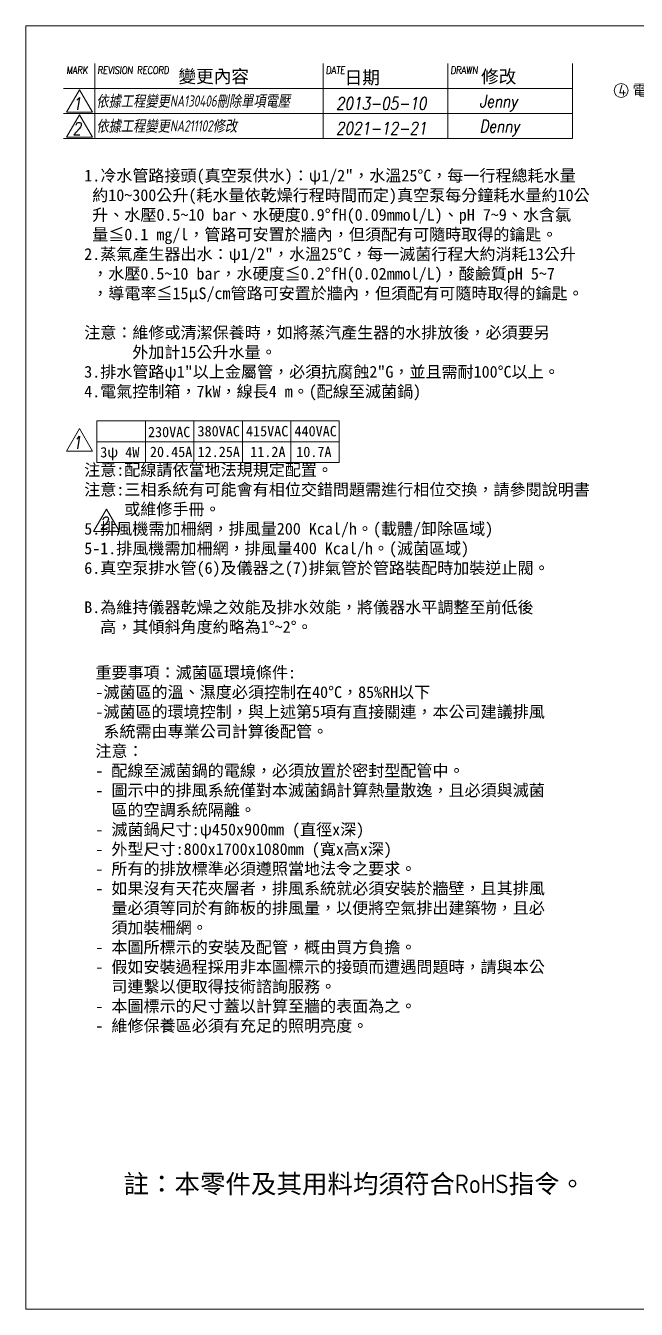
# Model space of a CAD drawing. Header units: millimetres. Extents: x -406921 to 27632, y -22195 to 9278.
# Drawn here: x 14447 to 18858, y 8 to 9278 of the extents above; entities that cross this region are included whole.
import ezdxf

# ---------------------------------------------------------------- set-up
doc = ezdxf.new("R2010")
doc.units = ezdxf.units.MM
doc.header["$MEASUREMENT"] = 0
doc.layers.get('0').update_dxf_attribs({"lineweight": 25})
for name, color, linetype, lineweight in [('D', 3, 'Continuous', 13), ('F', 7, 'Continuous', 15), ('T', 4, 'Continuous', 15)]:
    doc.layers.add(name, color=color, linetype=linetype, lineweight=lineweight)
doc.styles.get("Standard").update_dxf_attribs({"font": 'KAIU.TTF'})
doc.styles.add('STU25', font='isocp2.shx')
doc.styles.add('Text', font='romans.shx', dxfattribs={"width": 0.8, "oblique": 10})

msp = doc.modelspace()

# ---------------------------------------------------------------- linework, layer by layer
at = {"layer": 'D'}
for p, q in [((14962.415, 6423.64), (16712.415, 6423.64)), ((14962.415, 6423.64), (14962.415, 6123.64)), ((15312.415, 6423.64), (15312.415, 6123.64)), ((15662.415, 6423.64), (15662.415, 6123.64)), ((16012.415, 6423.64), (16012.415, 6123.64)), ((16362.415, 6423.64), (16362.415, 6123.64)), ((16712.415, 6423.64), (16712.415, 6123.64)), ((14962.415, 6273.64), (16712.415, 6273.64)), ((14962.415, 6123.64), (16712.415, 6123.64))]:
    msp.add_line(p, q, dxfattribs=at)
msp.add_circle((18748.499, 8810.692), 50, dxfattribs=at)
at = {"layer": 'F', "color": 7}
for p, q in [((14946.339, 9004.404), (14946.339, 8464.404)), ((16596.488, 8464.404), (16596.488, 9004.404)), ((17496.488, 8464.404), (17496.488, 9004.404)), ((18396.488, 8464.404), (18396.488, 9004.404)), ((18396.488, 8824.404), (14721.339, 8824.404)), ((14721.339, 8644.404), (18396.488, 8644.404)), ((14721.339, 8464.404), (18396.488, 8464.404))]:
    msp.add_line(p, q, dxfattribs=at)
at = {"layer": 'F'}
msp.add_line((18396.488, 9004.404), (18396.488, 8644.404), dxfattribs=at)
at = {"layer": 'F', "color": 6}
msp.add_lwpolyline([(14447.317, 9278.425), (14447.317, 8.425), (27632.317, 8.425), (27632.317, 9278.425)], close=True, dxfattribs=at)
msp.add_lwpolyline([(14447.317, 9278.425), (14447.317, 8.425), (27632.317, 8.425), (27632.317, 9278.425)], close=True, dxfattribs=at)
at = {"layer": 'F', "color": 7}
for points in [[(14835.554, 8815.669), (14742.064, 8653.738), (14929.045, 8653.738)], [(14835.554, 8635.669), (14742.064, 8473.738), (14929.045, 8473.738)], [(14835.554, 6368.511), (14742.064, 6206.581), (14929.045, 6206.581)], [(15031.586, 5787.432), (14938.096, 5625.501), (15125.077, 5625.501)]]:
    msp.add_lwpolyline(points, close=True, dxfattribs=at)

# ---------------------------------------------------------------- texts
at = {"lineweight": -3}
for s, p in [('變更內容', (15550.673, 8865.62)), ('日期', (16750.834, 8856.72)), ('修改', (17736.312, 8863.84))]:
    msp.add_text(s, height=93.4085, dxfattribs=at).set_placement(p)
at = {"insert": (15153.631, 981.853), "char_height": 135.00867, "attachment_point": 1, "style": 'STU25'}
msp.add_mtext('{\\f標楷體|b0|i0|c136|p65;註：本零件及其用料均須符合}RoHS{\\f標楷體|b0|i0|c136|p65;指令。}', dxfattribs=at)
at = {"layer": 'D', "color": 11, "attachment_point": 1}
for s, insert, char_height in [('{\\Fisocp2.shx;\\C3;4 \\f標楷體|b0|i0|c136|p65;電氣控制箱}', (18729.851, 8853.179), 80), ('1.冷水管路接頭(真空泵供水)：{\\f細明體|b0|i0|c136|p48;ψ}1/2"，水溫25%%DC，每一行程總耗水量\\P 約10~300公升(耗水量依乾燥行程時間而定)真空泵每分鐘耗水量約10公\\P 升、水壓0.5~10 bar、水硬度0.9%%DfH(0.09mmol/L)、pH 7~9、水含氯\\P 量≦0.1 mg/l，管路可安置於牆內，但須配有可隨時取得的鑰匙。\\P2.蒸氣產生器出水：{\\f細明體|b0|i0|c136|p48;ψ}1/2"，水溫25%%DC，每一滅菌行程大約消耗13公升\\P ，水壓0.5~10 bar，水硬度≦0.2%%DfH(0.02mmol/L)，酸鹼質pH 5~7\\P ，導電率≦15μS/cm管路可安置於牆內，但須配有可隨時取得的鑰匙。\\P\\P注意：維修或清潔保養時，如將蒸汽產生器的水排放後，必須要另\\P      外加計15公升水量。\\P3.排水管路{\\f細明體|b0|i0|c136|p48;ψ}1"以上金屬管，必須抗腐蝕2"G，並且需耐100%%DC以上。 \\P4.電氣控制箱，7kW，線長4 m。(配線至滅菌鍋) \\P\\P\\P\\P注意:配線請依當地法規規定配置。\\P{\\fDFKai-SB|b0|i0|c136|p65;注意:三相系統有可能會有相位交錯問題需進行相位交換，請參閱說明書\\P     或維修手冊。}\\P5.排風機需加柵網，排風量200 Kcal/h。(載體/卸除區域)\\P5-1.排風機需加柵網，排風量400 Kcal/h。(滅菌區域)\\P6.真空泵排水管(6)及儀器之(7)排氣管於管路裝配時加裝逆止閥。\\P\\PB.為維持儀器乾燥之效能及排水效能，將儀器水平調整至前低後\\P  高，其傾斜角度約略為1%%D~2%%D。', (14870.248, 8238.442), 85), ('重要事項：滅菌區環境條件:\\P-滅菌區的溫、濕度必須控制在40%%DC，85%RH以下\\P-滅菌區的環境控制，與上述第5項有直接關連，本公司建議排風\\P 系統需由專業公司計算後配管。\\P注意：\\P- 配線至滅菌鍋的電線，必須放置於密封型配管中。\\P- 圖示中的排風系統僅對本滅菌鍋計算熱量散逸，且必須與滅菌\\P  區的空調系統隔離。\\P- 滅菌鍋尺寸:{\\f細明體|b0|i0|c136|p48;ψ}450x900mm (直徑x深)\\P- 外型尺寸:800x1700x1080mm (寬x高x深)\\P- 所有的排放標準必須遵照當地法令之要求。\\P- 如果沒有天花夾層者，排風系統就必須安裝於牆壁，且其排風\\P  量必須等同於有飾板的排風量，以便將空氣排出建築物，且必\\P  須加裝柵網。\\P- 本圖所標示的安裝及配管，概由買方負擔。\\P- 假如安裝過程採用非本圖標示的接頭而遭遇問題時，請與本公\\P  司連繫以便取得技術諮詢服務。\\P- 本圖標示的尺寸蓋以計算至牆的表面為之。\\P- 維修保養區必須有充足的照明亮度。', (14951.095, 4649.694), 85)]:
    msp.add_mtext(s, dxfattribs=dict(at, insert=insert, char_height=char_height))
at = {"layer": 'D', "color": 11, "char_height": 75, "attachment_point": 1, "style": 'STU25'}
for s, insert in [('{\\f標楷體|b0|i0|c136|p65;230VAC}', (15330.658, 6381.69)), ('{\\f標楷體|b0|i0|c136|p65;380VAC}', (15688.542, 6387.875)), ('{\\f標楷體|b0|i0|c136|p65;415VAC}', (16038.542, 6387.875)), ('{\\f標楷體|b0|i0|c136|p65;440VAC}', (16388.542, 6387.875)), ('{\\f標楷體|b0|i0|c136|p65;3ψ 4W}', (14986.223, 6235.651)), ('{\\f標楷體|b0|i0|c136|p65;20.45A}', (15344.89, 6238.321)), ('{\\f標楷體|b0|i0|c136|p65;12.25A}', (15688.818, 6238.321)), ('{\\f標楷體|b0|i0|c136|p65;11.2A}', (16069.065, 6238.321)), ('{\\f標楷體|b0|i0|c136|p65;10.7A}', (16401.445, 6238.321))]:
    msp.add_mtext(s, dxfattribs=dict(at, insert=insert))
at = {"layer": 'F', "color": 1, "lineweight": 15, "style": 'Text', "oblique": 5, "width": 0.8}
for s, p in [('MARK', (14741.24, 8930.104)), ('REVISION RECORD', (14966.24, 8930.104)), ('DATE', (16616.39, 8930.104)), ('DRAWN', (17516.39, 8930.104))]:
    msp.add_text(s, height=54, dxfattribs=at).set_placement(p)
at = {"layer": 'T', "lineweight": 20, "style": 'Text', "oblique": 10, "width": 0.8}
for s, p in [('1', (14786.617, 8670.211)), ('2013-05-10', (16688.86, 8672.269)), ('Jenny', (17725.319, 8688.069)), ('2', (14786.617, 8490.211)), ('2021-12-21', (16688.86, 8492.269)), ('Denny', (17725.319, 8508.069)), ('1', (14786.617, 6223.053)), ('2', (14982.649, 5641.974))]:
    msp.add_text(s, height=90, dxfattribs=at).set_placement(p)
at = {"layer": 'T', "linetype": 'Continuous', "lineweight": 20, "char_height": 80.9991, "attachment_point": 1, "style": 'Text'}
for s, insert in [('{\\fDFKai-SB|b0|i0|c136|p65;依據工程變更\\Fisocp2.shx;NA130406\\fDFKai-SB|b0|i0|c136|p65;刪除單項電壓}', (14959.067, 8774.886)), ('{\\fDFKai-SB|b0|i0|c136|p65;依據工程變更\\Fisocp2.shx|c136;NA211102\\fDFKai-SB|b0|i0|c136|p65;修改}', (14959.067, 8594.886))]:
    msp.add_mtext(s, dxfattribs=dict(at, insert=insert))

doc.saveas('drawing.dxf')
